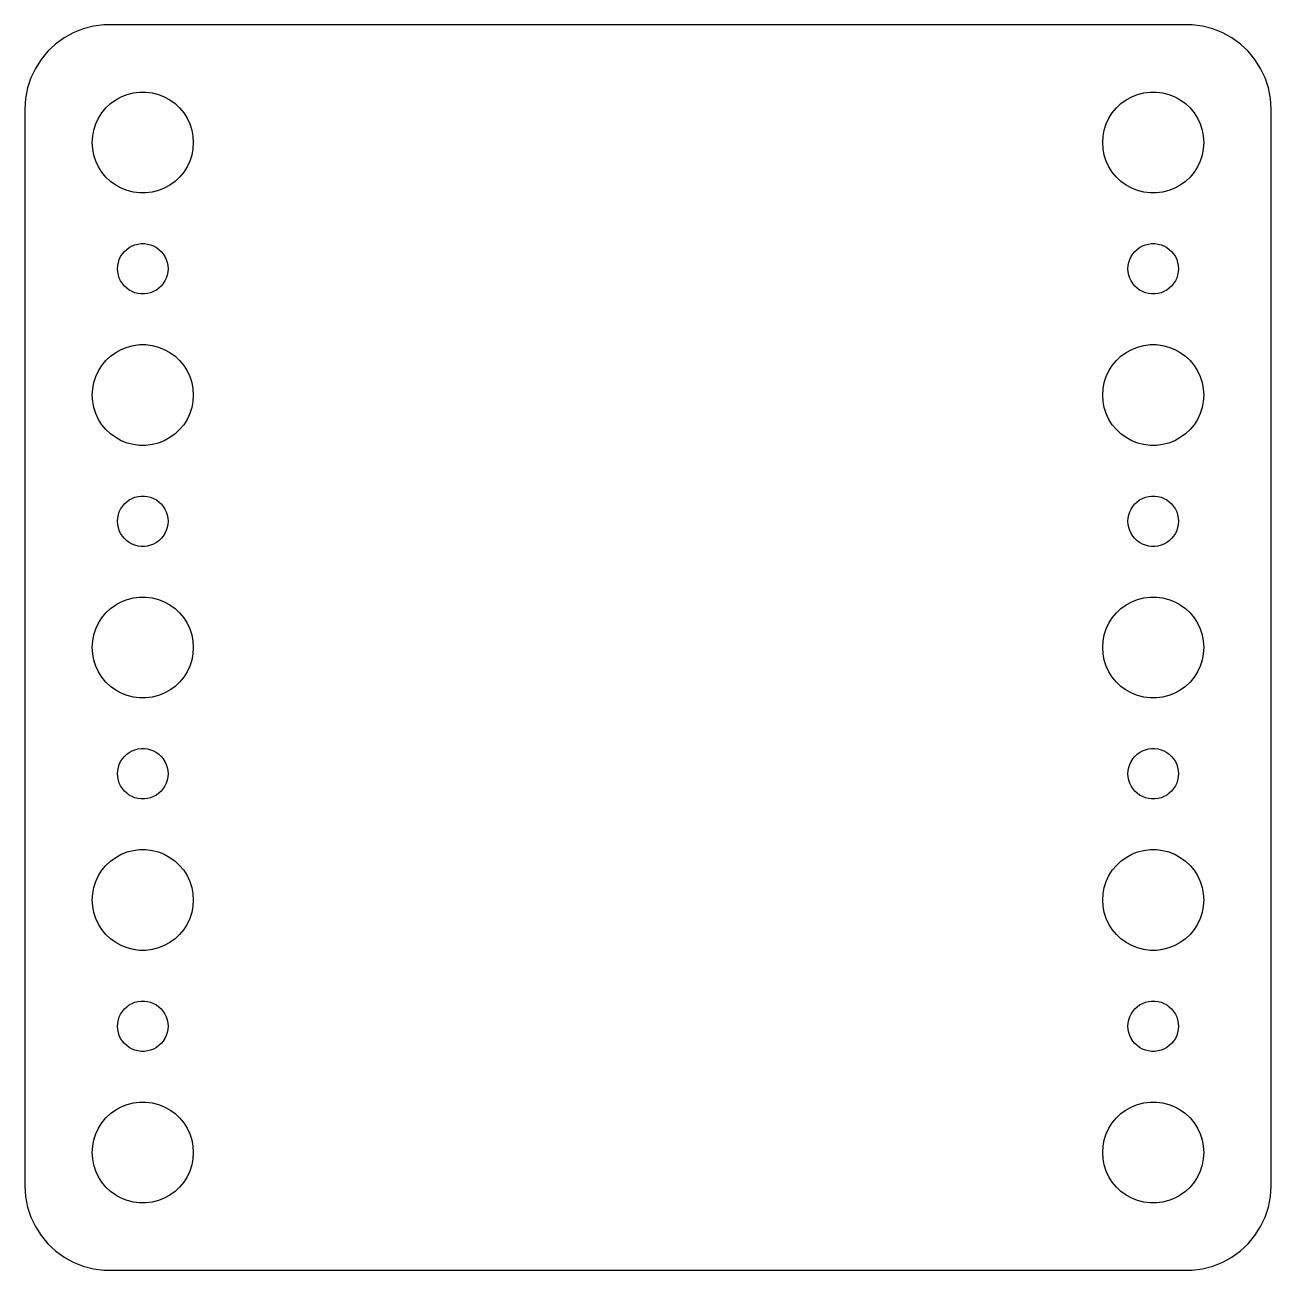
# Model space of a CAD drawing. Header units: metres. Extents: x -37 to 37, y 383 to 793.
# Drawn here: x -37 to 37, y 383 to 457 of the extents above; entities that cross this region are included whole.
import ezdxf

# ---------------------------------------------------------------- set-up
doc = ezdxf.new("R2010")
doc.units = ezdxf.units.M

msp = doc.modelspace()

# ---------------------------------------------------------------- linework, layer by layer
for p, q in [((-33.5451, 456.755), (-34.1289, 456.524)), ((-32.9369, 456.911), (-33.5451, 456.755)), ((-32.3139, 456.99), (-32.9369, 456.911)), ((32.3139, 456.99), (-32.3139, 456.99)), ((32.9369, 456.911), (32.3139, 456.99)), ((33.5451, 456.755), (32.9369, 456.911)), ((34.1289, 456.524), (33.5451, 456.755)), ((-35.1871, 455.853), (-35.6448, 455.423)), ((-34.6791, 456.222), (-35.1871, 455.853)), ((-34.1289, 456.524), (-34.6791, 456.222)), ((34.6791, 456.222), (34.1289, 456.524)), ((35.1871, 455.853), (34.6791, 456.222)), ((35.6448, 455.423), (35.1871, 455.853)), ((-35.6448, 455.423), (-36.0451, 454.939)), ((36.0451, 454.939), (35.6448, 455.423)), ((-36.3815, 454.409), (-36.6489, 453.841)), ((-36.0451, 454.939), (-36.3815, 454.409)), ((36.3815, 454.409), (36.0451, 454.939)), ((36.6489, 453.841), (36.3815, 454.409)), ((-36.6489, 453.841), (-36.8429, 453.243)), ((36.8429, 453.243), (36.6489, 453.841)), ((-36.8429, 453.243), (-36.9606, 452.627)), ((-30.927, 452.853), (-30.5621, 452.947)), ((-30.5621, 452.947), (-30.1884, 452.994)), ((-30.1884, 452.994), (-29.8116, 452.994)), ((-29.8116, 452.994), (-29.4379, 452.947)), ((-29.4379, 452.947), (-29.0729, 452.853)), ((29.0729, 452.853), (29.4379, 452.947)), ((29.4379, 452.947), (29.8116, 452.994)), ((29.8116, 452.994), (30.1884, 452.994)), ((30.1884, 452.994), (30.5621, 452.947)), ((30.5621, 452.947), (30.927, 452.853)), ((36.9606, 452.627), (36.8429, 453.243)), ((-36.9606, 452.627), (-37, 452)), ((-32.1869, 452.054), (-31.9123, 452.312)), ((-31.9123, 452.312), (-31.6075, 452.533)), ((-31.6075, 452.533), (-31.2773, 452.714)), ((-31.2773, 452.714), (-30.927, 452.853)), ((-29.0729, 452.853), (-28.7227, 452.714)), ((-28.7227, 452.714), (-28.3925, 452.533)), ((-28.3925, 452.533), (-28.0877, 452.312)), ((-28.0877, 452.312), (-27.8131, 452.054)), ((27.8131, 452.054), (28.0877, 452.312)), ((28.0877, 452.312), (28.3925, 452.533)), ((28.3925, 452.533), (28.7227, 452.714)), ((28.7227, 452.714), (29.0729, 452.853)), ((30.927, 452.853), (31.2773, 452.714)), ((31.2773, 452.714), (31.6075, 452.533)), ((31.6075, 452.533), (31.9123, 452.312)), ((31.9123, 452.312), (32.1869, 452.054)), ((37, 452), (36.9606, 452.627)), ((-37, 452), (-37, 388)), ((-32.7893, 451.104), (-32.6289, 451.445)), ((-32.6289, 451.445), (-32.427, 451.763)), ((-32.427, 451.763), (-32.1869, 452.054)), ((-27.8131, 452.054), (-27.5729, 451.763)), ((-27.5729, 451.763), (-27.3711, 451.445)), ((-27.3711, 451.445), (-27.2107, 451.104)), ((27.2107, 451.104), (27.3711, 451.445)), ((27.3711, 451.445), (27.5729, 451.763)), ((27.5729, 451.763), (27.8131, 452.054)), ((32.1869, 452.054), (32.427, 451.763)), ((32.427, 451.763), (32.6289, 451.445)), ((32.6289, 451.445), (32.7893, 451.104)), ((37, 388), (37, 452)), ((-32.9763, 450.376), (-32.9057, 450.746)), ((-32.9057, 450.746), (-32.7893, 451.104)), ((-27.2107, 451.104), (-27.0942, 450.746)), ((-27.0942, 450.746), (-27.0237, 450.376)), ((27.0237, 450.376), (27.0942, 450.746)), ((27.0942, 450.746), (27.2107, 451.104)), ((32.7893, 451.104), (32.9057, 450.746)), ((32.9057, 450.746), (32.9763, 450.376)), ((-33, 450), (-32.9763, 450.376)), ((-32.9763, 449.624), (-33, 450)), ((-27.0237, 450.376), (-27, 450)), ((-27, 450), (-27.0237, 449.624)), ((27, 450), (27.0237, 450.376)), ((27.0237, 449.624), (27, 450)), ((32.9763, 450.376), (33, 450)), ((33, 450), (32.9763, 449.624)), ((-32.9057, 449.254), (-32.9763, 449.624)), ((-32.7893, 448.896), (-32.9057, 449.254)), ((-27.0942, 449.254), (-27.2107, 448.896)), ((-27.0237, 449.624), (-27.0942, 449.254)), ((27.0942, 449.254), (27.0237, 449.624)), ((27.2107, 448.896), (27.0942, 449.254)), ((32.9057, 449.254), (32.7893, 448.896)), ((32.9763, 449.624), (32.9057, 449.254)), ((-32.6289, 448.555), (-32.7893, 448.896)), ((-32.427, 448.237), (-32.6289, 448.555)), ((-27.3711, 448.555), (-27.5729, 448.237)), ((-27.2107, 448.896), (-27.3711, 448.555)), ((27.3711, 448.555), (27.2107, 448.896)), ((27.5729, 448.237), (27.3711, 448.555)), ((32.6289, 448.555), (32.427, 448.237)), ((32.7893, 448.896), (32.6289, 448.555)), ((-32.1869, 447.946), (-32.427, 448.237)), ((-31.9123, 447.688), (-32.1869, 447.946)), ((-27.8131, 447.946), (-28.0877, 447.688)), ((-27.5729, 448.237), (-27.8131, 447.946)), ((27.8131, 447.946), (27.5729, 448.237)), ((28.0877, 447.688), (27.8131, 447.946)), ((32.1869, 447.946), (31.9123, 447.688)), ((32.427, 448.237), (32.1869, 447.946)), ((-31.6075, 447.467), (-31.9123, 447.688)), ((-31.2773, 447.286), (-31.6075, 447.467)), ((-30.927, 447.147), (-31.2773, 447.286)), ((-30.5621, 447.053), (-30.927, 447.147)), ((-30.1884, 447.006), (-30.5621, 447.053)), ((-29.8116, 447.006), (-30.1884, 447.006)), ((-29.4379, 447.053), (-29.8116, 447.006)), ((-29.0729, 447.147), (-29.4379, 447.053)), ((-28.7227, 447.286), (-29.0729, 447.147)), ((-28.3925, 447.467), (-28.7227, 447.286)), ((-28.0877, 447.688), (-28.3925, 447.467)), ((28.3925, 447.467), (28.0877, 447.688)), ((28.7227, 447.286), (28.3925, 447.467)), ((29.0729, 447.147), (28.7227, 447.286)), ((29.4379, 447.053), (29.0729, 447.147)), ((29.8116, 447.006), (29.4379, 447.053)), ((30.1884, 447.006), (29.8116, 447.006)), ((30.5621, 447.053), (30.1884, 447.006)), ((30.927, 447.147), (30.5621, 447.053)), ((31.2773, 447.286), (30.927, 447.147)), ((31.6075, 447.467), (31.2773, 447.286)), ((31.9123, 447.688), (31.6075, 447.467)), ((-31.3145, 443.223), (-31.2135, 443.382)), ((-31.2135, 443.382), (-31.0934, 443.527)), ((-31.0934, 443.527), (-30.9561, 443.656)), ((-30.9561, 443.656), (-30.8037, 443.766)), ((-30.8037, 443.766), (-30.6387, 443.857)), ((-30.6387, 443.857), (-30.4635, 443.927)), ((-30.4635, 443.927), (-30.2811, 443.973)), ((-30.2811, 443.973), (-30.0942, 443.997)), ((-30.0942, 443.997), (-29.9058, 443.997)), ((-29.9058, 443.997), (-29.7189, 443.973)), ((-29.7189, 443.973), (-29.5365, 443.927)), ((-29.5365, 443.927), (-29.3613, 443.857)), ((-29.3613, 443.857), (-29.1963, 443.766)), ((-29.1963, 443.766), (-29.0439, 443.656)), ((-29.0439, 443.656), (-28.9065, 443.527)), ((-28.9065, 443.527), (-28.7865, 443.382)), ((-28.7865, 443.382), (-28.6855, 443.223)), ((28.6855, 443.223), (28.7865, 443.382)), ((28.7865, 443.382), (28.9065, 443.527)), ((28.9065, 443.527), (29.0439, 443.656)), ((29.0439, 443.656), (29.1963, 443.766)), ((29.1963, 443.766), (29.3613, 443.857)), ((29.3613, 443.857), (29.5365, 443.927)), ((29.5365, 443.927), (29.7189, 443.973)), ((29.7189, 443.973), (29.9058, 443.997)), ((29.9058, 443.997), (30.0942, 443.997)), ((30.0942, 443.997), (30.2811, 443.973)), ((30.2811, 443.973), (30.4635, 443.927)), ((30.4635, 443.927), (30.6387, 443.857)), ((30.6387, 443.857), (30.8037, 443.766)), ((30.8037, 443.766), (30.9561, 443.656)), ((30.9561, 443.656), (31.0934, 443.527)), ((31.0934, 443.527), (31.2135, 443.382)), ((31.2135, 443.382), (31.3145, 443.223)), ((-31.5, 442.5), (-31.4882, 442.688)), ((-31.4882, 442.688), (-31.4529, 442.873)), ((-31.4529, 442.873), (-31.3947, 443.052)), ((-31.3947, 443.052), (-31.3145, 443.223)), ((-28.6855, 443.223), (-28.6053, 443.052)), ((-28.6053, 443.052), (-28.5471, 442.873)), ((-28.5471, 442.873), (-28.5118, 442.688)), ((-28.5118, 442.688), (-28.5, 442.5)), ((28.5, 442.5), (28.5118, 442.688)), ((28.5118, 442.688), (28.5471, 442.873)), ((28.5471, 442.873), (28.6053, 443.052)), ((28.6053, 443.052), (28.6855, 443.223)), ((31.3145, 443.223), (31.3947, 443.052)), ((31.3947, 443.052), (31.4529, 442.873)), ((31.4529, 442.873), (31.4882, 442.688)), ((31.4882, 442.688), (31.5, 442.5)), ((-31.4882, 442.312), (-31.5, 442.5)), ((-31.4529, 442.127), (-31.4882, 442.312)), ((-31.3947, 441.948), (-31.4529, 442.127)), ((-31.3145, 441.777), (-31.3947, 441.948)), ((-28.6053, 441.948), (-28.6855, 441.777)), ((-28.5471, 442.127), (-28.6053, 441.948)), ((-28.5118, 442.312), (-28.5471, 442.127)), ((-28.5, 442.5), (-28.5118, 442.312)), ((28.5118, 442.312), (28.5, 442.5)), ((28.5471, 442.127), (28.5118, 442.312)), ((28.6053, 441.948), (28.5471, 442.127)), ((28.6855, 441.777), (28.6053, 441.948)), ((31.3947, 441.948), (31.3145, 441.777)), ((31.4529, 442.127), (31.3947, 441.948)), ((31.4882, 442.312), (31.4529, 442.127)), ((31.5, 442.5), (31.4882, 442.312)), ((-31.2135, 441.618), (-31.3145, 441.777)), ((-31.0934, 441.473), (-31.2135, 441.618)), ((-30.9561, 441.344), (-31.0934, 441.473)), ((-30.8037, 441.234), (-30.9561, 441.344)), ((-30.6387, 441.143), (-30.8037, 441.234)), ((-30.4635, 441.073), (-30.6387, 441.143)), ((-30.2811, 441.027), (-30.4635, 441.073)), ((-29.5365, 441.073), (-29.7189, 441.027)), ((-29.3613, 441.143), (-29.5365, 441.073)), ((-29.1963, 441.234), (-29.3613, 441.143)), ((-29.0439, 441.344), (-29.1963, 441.234)), ((-28.9065, 441.473), (-29.0439, 441.344)), ((-28.7865, 441.618), (-28.9065, 441.473)), ((-28.6855, 441.777), (-28.7865, 441.618)), ((28.7865, 441.618), (28.6855, 441.777)), ((28.9065, 441.473), (28.7865, 441.618)), ((29.0439, 441.344), (28.9065, 441.473)), ((29.1963, 441.234), (29.0439, 441.344)), ((29.3613, 441.143), (29.1963, 441.234)), ((29.5365, 441.073), (29.3613, 441.143)), ((29.7189, 441.027), (29.5365, 441.073)), ((30.4635, 441.073), (30.2811, 441.027)), ((30.6387, 441.143), (30.4635, 441.073)), ((30.8037, 441.234), (30.6387, 441.143)), ((30.9561, 441.344), (30.8037, 441.234)), ((31.0934, 441.473), (30.9561, 441.344)), ((31.2135, 441.618), (31.0934, 441.473)), ((31.3145, 441.777), (31.2135, 441.618)), ((-30.0942, 441.003), (-30.2811, 441.027)), ((-29.9058, 441.003), (-30.0942, 441.003)), ((-29.7189, 441.027), (-29.9058, 441.003)), ((29.9058, 441.003), (29.7189, 441.027)), ((30.0942, 441.003), (29.9058, 441.003)), ((30.2811, 441.027), (30.0942, 441.003)), ((-31.9123, 437.312), (-31.6075, 437.533)), ((-31.6075, 437.533), (-31.2773, 437.714)), ((-31.2773, 437.714), (-30.927, 437.853)), ((-30.927, 437.853), (-30.5621, 437.947)), ((-30.5621, 437.947), (-30.1884, 437.994)), ((-30.1884, 437.994), (-29.8116, 437.994)), ((-29.8116, 437.994), (-29.4379, 437.947)), ((-29.4379, 437.947), (-29.0729, 437.853)), ((-29.0729, 437.853), (-28.7227, 437.714)), ((-28.7227, 437.714), (-28.3925, 437.533)), ((-28.3925, 437.533), (-28.0877, 437.312)), ((28.0877, 437.312), (28.3925, 437.533)), ((28.3925, 437.533), (28.7227, 437.714)), ((28.7227, 437.714), (29.0729, 437.853)), ((29.0729, 437.853), (29.4379, 437.947)), ((29.4379, 437.947), (29.8116, 437.994)), ((29.8116, 437.994), (30.1884, 437.994)), ((30.1884, 437.994), (30.5621, 437.947)), ((30.5621, 437.947), (30.927, 437.853)), ((30.927, 437.853), (31.2773, 437.714)), ((31.2773, 437.714), (31.6075, 437.533)), ((31.6075, 437.533), (31.9123, 437.312)), ((-32.6289, 436.445), (-32.427, 436.763)), ((-32.427, 436.763), (-32.1869, 437.054)), ((-32.1869, 437.054), (-31.9123, 437.312)), ((-28.0877, 437.312), (-27.8131, 437.054)), ((-27.8131, 437.054), (-27.5729, 436.763)), ((-27.5729, 436.763), (-27.3711, 436.445)), ((27.3711, 436.445), (27.5729, 436.763)), ((27.5729, 436.763), (27.8131, 437.054)), ((27.8131, 437.054), (28.0877, 437.312)), ((31.9123, 437.312), (32.1869, 437.054)), ((32.1869, 437.054), (32.427, 436.763)), ((32.427, 436.763), (32.6289, 436.445)), ((-32.9057, 435.746), (-32.7893, 436.104)), ((-32.7893, 436.104), (-32.6289, 436.445)), ((-27.3711, 436.445), (-27.2107, 436.104)), ((-27.2107, 436.104), (-27.0942, 435.746)), ((27.0942, 435.746), (27.2107, 436.104)), ((27.2107, 436.104), (27.3711, 436.445)), ((32.6289, 436.445), (32.7893, 436.104)), ((32.7893, 436.104), (32.9057, 435.746)), ((-33, 435), (-32.9763, 435.376)), ((-32.9763, 435.376), (-32.9057, 435.746)), ((-27.0942, 435.746), (-27.0237, 435.376)), ((-27.0237, 435.376), (-27, 435)), ((27, 435), (27.0237, 435.376)), ((27.0237, 435.376), (27.0942, 435.746)), ((32.9057, 435.746), (32.9763, 435.376)), ((32.9763, 435.376), (33, 435)), ((-32.9763, 434.624), (-33, 435)), ((-32.9057, 434.254), (-32.9763, 434.624)), ((-27.0237, 434.624), (-27.0942, 434.254)), ((-27, 435), (-27.0237, 434.624)), ((27.0237, 434.624), (27, 435)), ((27.0942, 434.254), (27.0237, 434.624)), ((32.9763, 434.624), (32.9057, 434.254)), ((33, 435), (32.9763, 434.624)), ((-32.7893, 433.896), (-32.9057, 434.254)), ((-32.6289, 433.555), (-32.7893, 433.896)), ((-27.2107, 433.896), (-27.3711, 433.555)), ((-27.0942, 434.254), (-27.2107, 433.896)), ((27.2107, 433.896), (27.0942, 434.254)), ((27.3711, 433.555), (27.2107, 433.896)), ((32.7893, 433.896), (32.6289, 433.555)), ((32.9057, 434.254), (32.7893, 433.896)), ((-32.427, 433.237), (-32.6289, 433.555)), ((-32.1869, 432.946), (-32.427, 433.237)), ((-31.9123, 432.688), (-32.1869, 432.946)), ((-27.8131, 432.946), (-28.0877, 432.688)), ((-27.5729, 433.237), (-27.8131, 432.946)), ((-27.3711, 433.555), (-27.5729, 433.237)), ((27.5729, 433.237), (27.3711, 433.555)), ((27.8131, 432.946), (27.5729, 433.237)), ((28.0877, 432.688), (27.8131, 432.946)), ((32.1869, 432.946), (31.9123, 432.688)), ((32.427, 433.237), (32.1869, 432.946)), ((32.6289, 433.555), (32.427, 433.237)), ((-31.6075, 432.467), (-31.9123, 432.688)), ((-31.2773, 432.286), (-31.6075, 432.467)), ((-30.927, 432.147), (-31.2773, 432.286)), ((-28.7227, 432.286), (-29.0729, 432.147)), ((-28.3925, 432.467), (-28.7227, 432.286)), ((-28.0877, 432.688), (-28.3925, 432.467)), ((28.3925, 432.467), (28.0877, 432.688)), ((28.7227, 432.286), (28.3925, 432.467)), ((29.0729, 432.147), (28.7227, 432.286)), ((31.2773, 432.286), (30.927, 432.147)), ((31.6075, 432.467), (31.2773, 432.286)), ((31.9123, 432.688), (31.6075, 432.467)), ((-30.5621, 432.053), (-30.927, 432.147)), ((-30.1884, 432.006), (-30.5621, 432.053)), ((-29.8116, 432.006), (-30.1884, 432.006)), ((-29.4379, 432.053), (-29.8116, 432.006)), ((-29.0729, 432.147), (-29.4379, 432.053)), ((29.4379, 432.053), (29.0729, 432.147)), ((29.8116, 432.006), (29.4379, 432.053)), ((30.1884, 432.006), (29.8116, 432.006)), ((30.5621, 432.053), (30.1884, 432.006)), ((30.927, 432.147), (30.5621, 432.053)), ((-31.2135, 428.382), (-31.0934, 428.527)), ((-31.0934, 428.527), (-30.9561, 428.656)), ((-30.9561, 428.656), (-30.8037, 428.766)), ((-30.8037, 428.766), (-30.6387, 428.857)), ((-30.6387, 428.857), (-30.4635, 428.927)), ((-30.4635, 428.927), (-30.2811, 428.973)), ((-30.2811, 428.973), (-30.0942, 428.997)), ((-30.0942, 428.997), (-29.9058, 428.997)), ((-29.9058, 428.997), (-29.7189, 428.973)), ((-29.7189, 428.973), (-29.5365, 428.927)), ((-29.5365, 428.927), (-29.3613, 428.857)), ((-29.3613, 428.857), (-29.1963, 428.766)), ((-29.1963, 428.766), (-29.0439, 428.656)), ((-29.0439, 428.656), (-28.9065, 428.527)), ((-28.9065, 428.527), (-28.7865, 428.382)), ((28.7865, 428.382), (28.9065, 428.527)), ((28.9065, 428.527), (29.0439, 428.656)), ((29.0439, 428.656), (29.1963, 428.766)), ((29.1963, 428.766), (29.3613, 428.857)), ((29.3613, 428.857), (29.5365, 428.927)), ((29.5365, 428.927), (29.7189, 428.973)), ((29.7189, 428.973), (29.9058, 428.997)), ((29.9058, 428.997), (30.0942, 428.997)), ((30.0942, 428.997), (30.2811, 428.973)), ((30.2811, 428.973), (30.4635, 428.927)), ((30.4635, 428.927), (30.6387, 428.857)), ((30.6387, 428.857), (30.8037, 428.766)), ((30.8037, 428.766), (30.9561, 428.656)), ((30.9561, 428.656), (31.0934, 428.527)), ((31.0934, 428.527), (31.2135, 428.382)), ((-31.4882, 427.688), (-31.4529, 427.873)), ((-31.4529, 427.873), (-31.3947, 428.052)), ((-31.3947, 428.052), (-31.3145, 428.223)), ((-31.3145, 428.223), (-31.2135, 428.382)), ((-28.7865, 428.382), (-28.6855, 428.223)), ((-28.6855, 428.223), (-28.6053, 428.052)), ((-28.6053, 428.052), (-28.5471, 427.873)), ((-28.5471, 427.873), (-28.5118, 427.688)), ((28.5118, 427.688), (28.5471, 427.873)), ((28.5471, 427.873), (28.6053, 428.052)), ((28.6053, 428.052), (28.6855, 428.223)), ((28.6855, 428.223), (28.7865, 428.382)), ((31.2135, 428.382), (31.3145, 428.223)), ((31.3145, 428.223), (31.3947, 428.052)), ((31.3947, 428.052), (31.4529, 427.873)), ((31.4529, 427.873), (31.4882, 427.688)), ((-31.5, 427.5), (-31.4882, 427.688)), ((-31.4882, 427.312), (-31.5, 427.5)), ((-31.4529, 427.127), (-31.4882, 427.312)), ((-31.3947, 426.948), (-31.4529, 427.127)), ((-28.5471, 427.127), (-28.6053, 426.948)), ((-28.5118, 427.312), (-28.5471, 427.127)), ((-28.5118, 427.688), (-28.5, 427.5)), ((-28.5, 427.5), (-28.5118, 427.312)), ((28.5, 427.5), (28.5118, 427.688)), ((28.5118, 427.312), (28.5, 427.5)), ((28.5471, 427.127), (28.5118, 427.312)), ((28.6053, 426.948), (28.5471, 427.127)), ((31.4529, 427.127), (31.3947, 426.948)), ((31.4882, 427.312), (31.4529, 427.127)), ((31.4882, 427.688), (31.5, 427.5)), ((31.5, 427.5), (31.4882, 427.312)), ((-31.3145, 426.777), (-31.3947, 426.948)), ((-31.2135, 426.618), (-31.3145, 426.777)), ((-31.0934, 426.473), (-31.2135, 426.618)), ((-30.9561, 426.344), (-31.0934, 426.473)), ((-30.8037, 426.234), (-30.9561, 426.344)), ((-29.0439, 426.344), (-29.1963, 426.234)), ((-28.9065, 426.473), (-29.0439, 426.344)), ((-28.7865, 426.618), (-28.9065, 426.473)), ((-28.6855, 426.777), (-28.7865, 426.618)), ((-28.6053, 426.948), (-28.6855, 426.777)), ((28.6855, 426.777), (28.6053, 426.948)), ((28.7865, 426.618), (28.6855, 426.777)), ((28.9065, 426.473), (28.7865, 426.618)), ((29.0439, 426.344), (28.9065, 426.473)), ((29.1963, 426.234), (29.0439, 426.344)), ((30.9561, 426.344), (30.8037, 426.234)), ((31.0934, 426.473), (30.9561, 426.344)), ((31.2135, 426.618), (31.0934, 426.473)), ((31.3145, 426.777), (31.2135, 426.618)), ((31.3947, 426.948), (31.3145, 426.777)), ((-30.6387, 426.143), (-30.8037, 426.234)), ((-30.4635, 426.073), (-30.6387, 426.143)), ((-30.2811, 426.027), (-30.4635, 426.073)), ((-30.0942, 426.003), (-30.2811, 426.027)), ((-29.9058, 426.003), (-30.0942, 426.003)), ((-29.7189, 426.027), (-29.9058, 426.003)), ((-29.5365, 426.073), (-29.7189, 426.027)), ((-29.3613, 426.143), (-29.5365, 426.073)), ((-29.1963, 426.234), (-29.3613, 426.143)), ((29.3613, 426.143), (29.1963, 426.234)), ((29.5365, 426.073), (29.3613, 426.143)), ((29.7189, 426.027), (29.5365, 426.073)), ((29.9058, 426.003), (29.7189, 426.027)), ((30.0942, 426.003), (29.9058, 426.003)), ((30.2811, 426.027), (30.0942, 426.003)), ((30.4635, 426.073), (30.2811, 426.027)), ((30.6387, 426.143), (30.4635, 426.073)), ((30.8037, 426.234), (30.6387, 426.143)), ((-31.6075, 422.533), (-31.2773, 422.714)), ((-31.2773, 422.714), (-30.927, 422.853)), ((-30.927, 422.853), (-30.5621, 422.947)), ((-30.5621, 422.947), (-30.1884, 422.994)), ((-30.1884, 422.994), (-29.8116, 422.994)), ((-29.8116, 422.994), (-29.4379, 422.947)), ((-29.4379, 422.947), (-29.0729, 422.853)), ((-29.0729, 422.853), (-28.7227, 422.714)), ((-28.7227, 422.714), (-28.3925, 422.533)), ((28.3925, 422.533), (28.7227, 422.714)), ((28.7227, 422.714), (29.0729, 422.853)), ((29.0729, 422.853), (29.4379, 422.947)), ((29.4379, 422.947), (29.8116, 422.994)), ((29.8116, 422.994), (30.1884, 422.994)), ((30.1884, 422.994), (30.5621, 422.947)), ((30.5621, 422.947), (30.927, 422.853)), ((30.927, 422.853), (31.2773, 422.714)), ((31.2773, 422.714), (31.6075, 422.533)), ((-32.427, 421.763), (-32.1869, 422.054)), ((-32.1869, 422.054), (-31.9123, 422.312)), ((-31.9123, 422.312), (-31.6075, 422.533)), ((-28.3925, 422.533), (-28.0877, 422.312)), ((-28.0877, 422.312), (-27.8131, 422.054)), ((-27.8131, 422.054), (-27.5729, 421.763)), ((27.5729, 421.763), (27.8131, 422.054)), ((27.8131, 422.054), (28.0877, 422.312)), ((28.0877, 422.312), (28.3925, 422.533)), ((31.6075, 422.533), (31.9123, 422.312)), ((31.9123, 422.312), (32.1869, 422.054)), ((32.1869, 422.054), (32.427, 421.763)), ((-32.9057, 420.746), (-32.7893, 421.104)), ((-32.7893, 421.104), (-32.6289, 421.445)), ((-32.6289, 421.445), (-32.427, 421.763)), ((-27.5729, 421.763), (-27.3711, 421.445)), ((-27.3711, 421.445), (-27.2107, 421.104)), ((-27.2107, 421.104), (-27.0942, 420.746)), ((27.0942, 420.746), (27.2107, 421.104)), ((27.2107, 421.104), (27.3711, 421.445)), ((27.3711, 421.445), (27.5729, 421.763)), ((32.427, 421.763), (32.6289, 421.445)), ((32.6289, 421.445), (32.7893, 421.104)), ((32.7893, 421.104), (32.9057, 420.746)), ((-33, 420), (-32.9763, 420.376)), ((-32.9763, 420.376), (-32.9057, 420.746)), ((-27.0942, 420.746), (-27.0237, 420.376)), ((-27.0237, 420.376), (-27, 420)), ((27, 420), (27.0237, 420.376)), ((27.0237, 420.376), (27.0942, 420.746)), ((32.9057, 420.746), (32.9763, 420.376)), ((32.9763, 420.376), (33, 420)), ((-32.9763, 419.624), (-33, 420)), ((-32.9057, 419.254), (-32.9763, 419.624)), ((-27.0237, 419.624), (-27.0942, 419.254)), ((-27, 420), (-27.0237, 419.624)), ((27.0237, 419.624), (27, 420)), ((27.0942, 419.254), (27.0237, 419.624)), ((32.9763, 419.624), (32.9057, 419.254)), ((33, 420), (32.9763, 419.624)), ((-32.7893, 418.896), (-32.9057, 419.254)), ((-32.6289, 418.555), (-32.7893, 418.896)), ((-27.2107, 418.896), (-27.3711, 418.555)), ((-27.0942, 419.254), (-27.2107, 418.896)), ((27.2107, 418.896), (27.0942, 419.254)), ((27.3711, 418.555), (27.2107, 418.896)), ((32.7893, 418.896), (32.6289, 418.555)), ((32.9057, 419.254), (32.7893, 418.896)), ((-32.427, 418.237), (-32.6289, 418.555)), ((-32.1869, 417.946), (-32.427, 418.237)), ((-27.5729, 418.237), (-27.8131, 417.946)), ((-27.3711, 418.555), (-27.5729, 418.237)), ((27.5729, 418.237), (27.3711, 418.555)), ((27.8131, 417.946), (27.5729, 418.237)), ((32.427, 418.237), (32.1869, 417.946)), ((32.6289, 418.555), (32.427, 418.237)), ((-31.9123, 417.688), (-32.1869, 417.946)), ((-31.6075, 417.467), (-31.9123, 417.688)), ((-31.2773, 417.286), (-31.6075, 417.467)), ((-28.3925, 417.467), (-28.7227, 417.286)), ((-28.0877, 417.688), (-28.3925, 417.467)), ((-27.8131, 417.946), (-28.0877, 417.688)), ((28.0877, 417.688), (27.8131, 417.946)), ((28.3925, 417.467), (28.0877, 417.688)), ((28.7227, 417.286), (28.3925, 417.467)), ((31.6075, 417.467), (31.2773, 417.286)), ((31.9123, 417.688), (31.6075, 417.467)), ((32.1869, 417.946), (31.9123, 417.688)), ((-30.927, 417.147), (-31.2773, 417.286)), ((-30.5621, 417.053), (-30.927, 417.147)), ((-30.1884, 417.006), (-30.5621, 417.053)), ((-29.8116, 417.006), (-30.1884, 417.006)), ((-29.4379, 417.053), (-29.8116, 417.006)), ((-29.0729, 417.147), (-29.4379, 417.053)), ((-28.7227, 417.286), (-29.0729, 417.147)), ((29.0729, 417.147), (28.7227, 417.286)), ((29.4379, 417.053), (29.0729, 417.147)), ((29.8116, 417.006), (29.4379, 417.053)), ((30.1884, 417.006), (29.8116, 417.006)), ((30.5621, 417.053), (30.1884, 417.006)), ((30.927, 417.147), (30.5621, 417.053)), ((31.2773, 417.286), (30.927, 417.147)), ((-30.9561, 413.656), (-30.8037, 413.766)), ((-30.8037, 413.766), (-30.6387, 413.857)), ((-30.6387, 413.857), (-30.4635, 413.927)), ((-30.4635, 413.927), (-30.2811, 413.973)), ((-30.2811, 413.973), (-30.0942, 413.997)), ((-30.0942, 413.997), (-29.9058, 413.997)), ((-29.9058, 413.997), (-29.7189, 413.973)), ((-29.7189, 413.973), (-29.5365, 413.927)), ((-29.5365, 413.927), (-29.3613, 413.857)), ((-29.3613, 413.857), (-29.1963, 413.766)), ((-29.1963, 413.766), (-29.0439, 413.656)), ((29.0439, 413.656), (29.1963, 413.766)), ((29.1963, 413.766), (29.3613, 413.857)), ((29.3613, 413.857), (29.5365, 413.927)), ((29.5365, 413.927), (29.7189, 413.973)), ((29.7189, 413.973), (29.9058, 413.997)), ((29.9058, 413.997), (30.0942, 413.997)), ((30.0942, 413.997), (30.2811, 413.973)), ((30.2811, 413.973), (30.4635, 413.927)), ((30.4635, 413.927), (30.6387, 413.857)), ((30.6387, 413.857), (30.8037, 413.766)), ((30.8037, 413.766), (30.9561, 413.656)), ((-31.4529, 412.873), (-31.3947, 413.052)), ((-31.3947, 413.052), (-31.3145, 413.223)), ((-31.3145, 413.223), (-31.2135, 413.382)), ((-31.2135, 413.382), (-31.0934, 413.527)), ((-31.0934, 413.527), (-30.9561, 413.656)), ((-29.0439, 413.656), (-28.9065, 413.527)), ((-28.9065, 413.527), (-28.7865, 413.382)), ((-28.7865, 413.382), (-28.6855, 413.223)), ((-28.6855, 413.223), (-28.6053, 413.052)), ((-28.6053, 413.052), (-28.5471, 412.873)), ((28.5471, 412.873), (28.6053, 413.052)), ((28.6053, 413.052), (28.6855, 413.223)), ((28.6855, 413.223), (28.7865, 413.382)), ((28.7865, 413.382), (28.9065, 413.527)), ((28.9065, 413.527), (29.0439, 413.656)), ((30.9561, 413.656), (31.0934, 413.527)), ((31.0934, 413.527), (31.2135, 413.382)), ((31.2135, 413.382), (31.3145, 413.223)), ((31.3145, 413.223), (31.3947, 413.052)), ((31.3947, 413.052), (31.4529, 412.873)), ((-31.5, 412.5), (-31.4882, 412.688)), ((-31.4882, 412.312), (-31.5, 412.5)), ((-31.4882, 412.688), (-31.4529, 412.873)), ((-31.4529, 412.127), (-31.4882, 412.312)), ((-28.5471, 412.873), (-28.5118, 412.688)), ((-28.5118, 412.312), (-28.5471, 412.127)), ((-28.5118, 412.688), (-28.5, 412.5)), ((-28.5, 412.5), (-28.5118, 412.312)), ((28.5, 412.5), (28.5118, 412.688)), ((28.5118, 412.312), (28.5, 412.5)), ((28.5118, 412.688), (28.5471, 412.873)), ((28.5471, 412.127), (28.5118, 412.312)), ((31.4529, 412.873), (31.4882, 412.688)), ((31.4882, 412.312), (31.4529, 412.127)), ((31.4882, 412.688), (31.5, 412.5)), ((31.5, 412.5), (31.4882, 412.312)), ((-31.3947, 411.948), (-31.4529, 412.127)), ((-31.3145, 411.777), (-31.3947, 411.948)), ((-31.2135, 411.618), (-31.3145, 411.777)), ((-31.0934, 411.473), (-31.2135, 411.618)), ((-30.9561, 411.344), (-31.0934, 411.473)), ((-28.9065, 411.473), (-29.0439, 411.344)), ((-28.7865, 411.618), (-28.9065, 411.473)), ((-28.6855, 411.777), (-28.7865, 411.618)), ((-28.6053, 411.948), (-28.6855, 411.777)), ((-28.5471, 412.127), (-28.6053, 411.948)), ((28.6053, 411.948), (28.5471, 412.127)), ((28.6855, 411.777), (28.6053, 411.948)), ((28.7865, 411.618), (28.6855, 411.777)), ((28.9065, 411.473), (28.7865, 411.618)), ((29.0439, 411.344), (28.9065, 411.473)), ((31.0934, 411.473), (30.9561, 411.344)), ((31.2135, 411.618), (31.0934, 411.473)), ((31.3145, 411.777), (31.2135, 411.618)), ((31.3947, 411.948), (31.3145, 411.777)), ((31.4529, 412.127), (31.3947, 411.948)), ((-30.8037, 411.234), (-30.9561, 411.344)), ((-30.6387, 411.143), (-30.8037, 411.234)), ((-30.4635, 411.073), (-30.6387, 411.143)), ((-30.2811, 411.027), (-30.4635, 411.073)), ((-30.0942, 411.003), (-30.2811, 411.027)), ((-29.9058, 411.003), (-30.0942, 411.003)), ((-29.7189, 411.027), (-29.9058, 411.003)), ((-29.5365, 411.073), (-29.7189, 411.027)), ((-29.3613, 411.143), (-29.5365, 411.073)), ((-29.1963, 411.234), (-29.3613, 411.143)), ((-29.0439, 411.344), (-29.1963, 411.234)), ((29.1963, 411.234), (29.0439, 411.344)), ((29.3613, 411.143), (29.1963, 411.234)), ((29.5365, 411.073), (29.3613, 411.143)), ((29.7189, 411.027), (29.5365, 411.073)), ((29.9058, 411.003), (29.7189, 411.027)), ((30.0942, 411.003), (29.9058, 411.003)), ((30.2811, 411.027), (30.0942, 411.003)), ((30.4635, 411.073), (30.2811, 411.027)), ((30.6387, 411.143), (30.4635, 411.073)), ((30.8037, 411.234), (30.6387, 411.143)), ((30.9561, 411.344), (30.8037, 411.234)), ((-31.2773, 407.714), (-30.927, 407.853)), ((-30.927, 407.853), (-30.5621, 407.947)), ((-30.5621, 407.947), (-30.1884, 407.994)), ((-30.1884, 407.994), (-29.8116, 407.994)), ((-29.8116, 407.994), (-29.4379, 407.947)), ((-29.4379, 407.947), (-29.0729, 407.853)), ((-29.0729, 407.853), (-28.7227, 407.714)), ((28.7227, 407.714), (29.0729, 407.853)), ((29.0729, 407.853), (29.4379, 407.947)), ((29.4379, 407.947), (29.8116, 407.994)), ((29.8116, 407.994), (30.1884, 407.994)), ((30.1884, 407.994), (30.5621, 407.947)), ((30.5621, 407.947), (30.927, 407.853)), ((30.927, 407.853), (31.2773, 407.714)), ((-32.427, 406.763), (-32.1869, 407.054)), ((-32.1869, 407.054), (-31.9123, 407.312)), ((-31.9123, 407.312), (-31.6075, 407.533)), ((-31.6075, 407.533), (-31.2773, 407.714)), ((-28.7227, 407.714), (-28.3925, 407.533)), ((-28.3925, 407.533), (-28.0877, 407.312)), ((-28.0877, 407.312), (-27.8131, 407.054)), ((-27.8131, 407.054), (-27.5729, 406.763)), ((27.5729, 406.763), (27.8131, 407.054)), ((27.8131, 407.054), (28.0877, 407.312)), ((28.0877, 407.312), (28.3925, 407.533)), ((28.3925, 407.533), (28.7227, 407.714)), ((31.2773, 407.714), (31.6075, 407.533)), ((31.6075, 407.533), (31.9123, 407.312)), ((31.9123, 407.312), (32.1869, 407.054)), ((32.1869, 407.054), (32.427, 406.763)), ((-32.7893, 406.104), (-32.6289, 406.445)), ((-32.6289, 406.445), (-32.427, 406.763)), ((-27.5729, 406.763), (-27.3711, 406.445)), ((-27.3711, 406.445), (-27.2107, 406.104)), ((27.2107, 406.104), (27.3711, 406.445)), ((27.3711, 406.445), (27.5729, 406.763)), ((32.427, 406.763), (32.6289, 406.445)), ((32.6289, 406.445), (32.7893, 406.104)), ((-32.9763, 405.376), (-32.9057, 405.746)), ((-32.9057, 405.746), (-32.7893, 406.104)), ((-27.2107, 406.104), (-27.0942, 405.746)), ((-27.0942, 405.746), (-27.0237, 405.376)), ((27.0237, 405.376), (27.0942, 405.746)), ((27.0942, 405.746), (27.2107, 406.104)), ((32.7893, 406.104), (32.9057, 405.746)), ((32.9057, 405.746), (32.9763, 405.376)), ((-33, 405), (-32.9763, 405.376)), ((-32.9763, 404.624), (-33, 405)), ((-27.0237, 405.376), (-27, 405)), ((-27, 405), (-27.0237, 404.624)), ((27, 405), (27.0237, 405.376)), ((27.0237, 404.624), (27, 405)), ((32.9763, 405.376), (33, 405)), ((33, 405), (32.9763, 404.624)), ((-32.9057, 404.254), (-32.9763, 404.624)), ((-32.7893, 403.896), (-32.9057, 404.254)), ((-27.0942, 404.254), (-27.2107, 403.896)), ((-27.0237, 404.624), (-27.0942, 404.254)), ((27.0942, 404.254), (27.0237, 404.624)), ((27.2107, 403.896), (27.0942, 404.254)), ((32.9057, 404.254), (32.7893, 403.896)), ((32.9763, 404.624), (32.9057, 404.254)), ((-32.6289, 403.555), (-32.7893, 403.896)), ((-32.427, 403.237), (-32.6289, 403.555)), ((-27.3711, 403.555), (-27.5729, 403.237)), ((-27.2107, 403.896), (-27.3711, 403.555)), ((27.3711, 403.555), (27.2107, 403.896)), ((27.5729, 403.237), (27.3711, 403.555)), ((32.6289, 403.555), (32.427, 403.237)), ((32.7893, 403.896), (32.6289, 403.555)), ((-32.1869, 402.946), (-32.427, 403.237)), ((-31.9123, 402.688), (-32.1869, 402.946)), ((-31.6075, 402.467), (-31.9123, 402.688)), ((-28.0877, 402.688), (-28.3925, 402.467)), ((-27.8131, 402.946), (-28.0877, 402.688)), ((-27.5729, 403.237), (-27.8131, 402.946)), ((27.8131, 402.946), (27.5729, 403.237)), ((28.0877, 402.688), (27.8131, 402.946)), ((28.3925, 402.467), (28.0877, 402.688)), ((31.9123, 402.688), (31.6075, 402.467)), ((32.1869, 402.946), (31.9123, 402.688)), ((32.427, 403.237), (32.1869, 402.946)), ((-31.2773, 402.286), (-31.6075, 402.467)), ((-30.927, 402.147), (-31.2773, 402.286)), ((-30.5621, 402.053), (-30.927, 402.147)), ((-30.1884, 402.006), (-30.5621, 402.053)), ((-29.8116, 402.006), (-30.1884, 402.006)), ((-29.4379, 402.053), (-29.8116, 402.006)), ((-29.0729, 402.147), (-29.4379, 402.053)), ((-28.7227, 402.286), (-29.0729, 402.147)), ((-28.3925, 402.467), (-28.7227, 402.286)), ((28.7227, 402.286), (28.3925, 402.467)), ((29.0729, 402.147), (28.7227, 402.286)), ((29.4379, 402.053), (29.0729, 402.147)), ((29.8116, 402.006), (29.4379, 402.053)), ((30.1884, 402.006), (29.8116, 402.006)), ((30.5621, 402.053), (30.1884, 402.006)), ((30.927, 402.147), (30.5621, 402.053)), ((31.2773, 402.286), (30.927, 402.147)), ((31.6075, 402.467), (31.2773, 402.286)), ((-30.6387, 398.857), (-30.4635, 398.927)), ((-30.4635, 398.927), (-30.2811, 398.973)), ((-30.2811, 398.973), (-30.0942, 398.997)), ((-30.0942, 398.997), (-29.9058, 398.997)), ((-29.9058, 398.997), (-29.7189, 398.973)), ((-29.7189, 398.973), (-29.5365, 398.927)), ((-29.5365, 398.927), (-29.3613, 398.857)), ((29.3613, 398.857), (29.5365, 398.927)), ((29.5365, 398.927), (29.7189, 398.973)), ((29.7189, 398.973), (29.9058, 398.997)), ((29.9058, 398.997), (30.0942, 398.997)), ((30.0942, 398.997), (30.2811, 398.973)), ((30.2811, 398.973), (30.4635, 398.927)), ((30.4635, 398.927), (30.6387, 398.857)), ((-31.3947, 398.052), (-31.3145, 398.223)), ((-31.3145, 398.223), (-31.2135, 398.382)), ((-31.2135, 398.382), (-31.0934, 398.527)), ((-31.0934, 398.527), (-30.9561, 398.656)), ((-30.9561, 398.656), (-30.8037, 398.766)), ((-30.8037, 398.766), (-30.6387, 398.857)), ((-29.3613, 398.857), (-29.1963, 398.766)), ((-29.1963, 398.766), (-29.0439, 398.656)), ((-29.0439, 398.656), (-28.9065, 398.527)), ((-28.9065, 398.527), (-28.7865, 398.382)), ((-28.7865, 398.382), (-28.6855, 398.223)), ((-28.6855, 398.223), (-28.6053, 398.052)), ((28.6053, 398.052), (28.6855, 398.223)), ((28.6855, 398.223), (28.7865, 398.382)), ((28.7865, 398.382), (28.9065, 398.527)), ((28.9065, 398.527), (29.0439, 398.656)), ((29.0439, 398.656), (29.1963, 398.766)), ((29.1963, 398.766), (29.3613, 398.857)), ((30.6387, 398.857), (30.8037, 398.766)), ((30.8037, 398.766), (30.9561, 398.656)), ((30.9561, 398.656), (31.0934, 398.527)), ((31.0934, 398.527), (31.2135, 398.382)), ((31.2135, 398.382), (31.3145, 398.223)), ((31.3145, 398.223), (31.3947, 398.052)), ((-31.5, 397.5), (-31.4882, 397.688)), ((-31.4882, 397.312), (-31.5, 397.5)), ((-31.4882, 397.688), (-31.4529, 397.873)), ((-31.4529, 397.873), (-31.3947, 398.052)), ((-28.6053, 398.052), (-28.5471, 397.873)), ((-28.5471, 397.873), (-28.5118, 397.688)), ((-28.5118, 397.688), (-28.5, 397.5)), ((-28.5, 397.5), (-28.5118, 397.312)), ((28.5, 397.5), (28.5118, 397.688)), ((28.5118, 397.312), (28.5, 397.5)), ((28.5118, 397.688), (28.5471, 397.873)), ((28.5471, 397.873), (28.6053, 398.052)), ((31.3947, 398.052), (31.4529, 397.873)), ((31.4529, 397.873), (31.4882, 397.688)), ((31.4882, 397.688), (31.5, 397.5)), ((31.5, 397.5), (31.4882, 397.312)), ((-31.4529, 397.127), (-31.4882, 397.312)), ((-31.3947, 396.948), (-31.4529, 397.127)), ((-31.3145, 396.777), (-31.3947, 396.948)), ((-31.2135, 396.618), (-31.3145, 396.777)), ((-28.6855, 396.777), (-28.7865, 396.618)), ((-28.6053, 396.948), (-28.6855, 396.777)), ((-28.5471, 397.127), (-28.6053, 396.948)), ((-28.5118, 397.312), (-28.5471, 397.127)), ((28.5471, 397.127), (28.5118, 397.312)), ((28.6053, 396.948), (28.5471, 397.127)), ((28.6855, 396.777), (28.6053, 396.948)), ((28.7865, 396.618), (28.6855, 396.777)), ((31.3145, 396.777), (31.2135, 396.618)), ((31.3947, 396.948), (31.3145, 396.777)), ((31.4529, 397.127), (31.3947, 396.948)), ((31.4882, 397.312), (31.4529, 397.127)), ((-31.0934, 396.473), (-31.2135, 396.618)), ((-30.9561, 396.344), (-31.0934, 396.473)), ((-30.8037, 396.234), (-30.9561, 396.344)), ((-30.6387, 396.143), (-30.8037, 396.234)), ((-30.4635, 396.073), (-30.6387, 396.143)), ((-30.2811, 396.027), (-30.4635, 396.073)), ((-30.0942, 396.003), (-30.2811, 396.027)), ((-29.9058, 396.003), (-30.0942, 396.003)), ((-29.7189, 396.027), (-29.9058, 396.003)), ((-29.5365, 396.073), (-29.7189, 396.027)), ((-29.3613, 396.143), (-29.5365, 396.073)), ((-29.1963, 396.234), (-29.3613, 396.143)), ((-29.0439, 396.344), (-29.1963, 396.234)), ((-28.9065, 396.473), (-29.0439, 396.344)), ((-28.7865, 396.618), (-28.9065, 396.473)), ((28.9065, 396.473), (28.7865, 396.618)), ((29.0439, 396.344), (28.9065, 396.473)), ((29.1963, 396.234), (29.0439, 396.344)), ((29.3613, 396.143), (29.1963, 396.234)), ((29.5365, 396.073), (29.3613, 396.143)), ((29.7189, 396.027), (29.5365, 396.073)), ((29.9058, 396.003), (29.7189, 396.027)), ((30.0942, 396.003), (29.9058, 396.003)), ((30.2811, 396.027), (30.0942, 396.003)), ((30.4635, 396.073), (30.2811, 396.027)), ((30.6387, 396.143), (30.4635, 396.073)), ((30.8037, 396.234), (30.6387, 396.143)), ((30.9561, 396.344), (30.8037, 396.234)), ((31.0934, 396.473), (30.9561, 396.344)), ((31.2135, 396.618), (31.0934, 396.473)), ((-30.927, 392.853), (-30.5621, 392.947)), ((-30.5621, 392.947), (-30.1884, 392.994)), ((-30.1884, 392.994), (-29.8116, 392.994)), ((-29.8116, 392.994), (-29.4379, 392.947)), ((-29.4379, 392.947), (-29.0729, 392.853)), ((29.0729, 392.853), (29.4379, 392.947)), ((29.4379, 392.947), (29.8116, 392.994)), ((29.8116, 392.994), (30.1884, 392.994)), ((30.1884, 392.994), (30.5621, 392.947)), ((30.5621, 392.947), (30.927, 392.853)), ((-32.1869, 392.054), (-31.9123, 392.312)), ((-31.9123, 392.312), (-31.6075, 392.533)), ((-31.6075, 392.533), (-31.2773, 392.714)), ((-31.2773, 392.714), (-30.927, 392.853)), ((-29.0729, 392.853), (-28.7227, 392.714)), ((-28.7227, 392.714), (-28.3925, 392.533)), ((-28.3925, 392.533), (-28.0877, 392.312)), ((-28.0877, 392.312), (-27.8131, 392.054)), ((27.8131, 392.054), (28.0877, 392.312)), ((28.0877, 392.312), (28.3925, 392.533)), ((28.3925, 392.533), (28.7227, 392.714)), ((28.7227, 392.714), (29.0729, 392.853)), ((30.927, 392.853), (31.2773, 392.714)), ((31.2773, 392.714), (31.6075, 392.533)), ((31.6075, 392.533), (31.9123, 392.312)), ((31.9123, 392.312), (32.1869, 392.054)), ((-32.6289, 391.445), (-32.427, 391.763)), ((-32.427, 391.763), (-32.1869, 392.054)), ((-27.8131, 392.054), (-27.5729, 391.763)), ((-27.5729, 391.763), (-27.3711, 391.445)), ((27.3711, 391.445), (27.5729, 391.763)), ((27.5729, 391.763), (27.8131, 392.054)), ((32.1869, 392.054), (32.427, 391.763)), ((32.427, 391.763), (32.6289, 391.445)), ((-32.9763, 390.376), (-32.9057, 390.746)), ((-32.9057, 390.746), (-32.7893, 391.104)), ((-32.7893, 391.104), (-32.6289, 391.445)), ((-27.3711, 391.445), (-27.2107, 391.104)), ((-27.2107, 391.104), (-27.0942, 390.746)), ((-27.0942, 390.746), (-27.0237, 390.376)), ((27.0237, 390.376), (27.0942, 390.746)), ((27.0942, 390.746), (27.2107, 391.104)), ((27.2107, 391.104), (27.3711, 391.445)), ((32.6289, 391.445), (32.7893, 391.104)), ((32.7893, 391.104), (32.9057, 390.746)), ((32.9057, 390.746), (32.9763, 390.376)), ((-33, 390), (-32.9763, 390.376)), ((-32.9763, 389.624), (-33, 390)), ((-27.0237, 390.376), (-27, 390)), ((-27, 390), (-27.0237, 389.624)), ((27, 390), (27.0237, 390.376)), ((27.0237, 389.624), (27, 390)), ((32.9763, 390.376), (33, 390)), ((33, 390), (32.9763, 389.624)), ((-32.9057, 389.254), (-32.9763, 389.624)), ((-32.7893, 388.896), (-32.9057, 389.254)), ((-27.0942, 389.254), (-27.2107, 388.896)), ((-27.0237, 389.624), (-27.0942, 389.254)), ((27.0942, 389.254), (27.0237, 389.624)), ((27.2107, 388.896), (27.0942, 389.254)), ((32.9057, 389.254), (32.7893, 388.896)), ((32.9763, 389.624), (32.9057, 389.254)), ((-32.6289, 388.555), (-32.7893, 388.896)), ((-32.427, 388.237), (-32.6289, 388.555)), ((-27.3711, 388.555), (-27.5729, 388.237)), ((-27.2107, 388.896), (-27.3711, 388.555)), ((27.3711, 388.555), (27.2107, 388.896)), ((27.5729, 388.237), (27.3711, 388.555)), ((32.6289, 388.555), (32.427, 388.237)), ((32.7893, 388.896), (32.6289, 388.555)), ((-37, 388), (-36.9606, 387.373)), ((-32.1869, 387.946), (-32.427, 388.237)), ((-31.9123, 387.688), (-32.1869, 387.946)), ((-27.8131, 387.946), (-28.0877, 387.688)), ((-27.5729, 388.237), (-27.8131, 387.946)), ((27.8131, 387.946), (27.5729, 388.237)), ((28.0877, 387.688), (27.8131, 387.946)), ((32.1869, 387.946), (31.9123, 387.688)), ((32.427, 388.237), (32.1869, 387.946)), ((36.9606, 387.373), (37, 388)), ((-36.9606, 387.373), (-36.8429, 386.757)), ((-31.6075, 387.467), (-31.9123, 387.688)), ((-31.2773, 387.286), (-31.6075, 387.467)), ((-30.927, 387.147), (-31.2773, 387.286)), ((-30.5621, 387.053), (-30.927, 387.147)), ((-30.1884, 387.006), (-30.5621, 387.053)), ((-29.4379, 387.053), (-29.8116, 387.006)), ((-29.0729, 387.147), (-29.4379, 387.053)), ((-28.7227, 387.286), (-29.0729, 387.147)), ((-28.3925, 387.467), (-28.7227, 387.286)), ((-28.0877, 387.688), (-28.3925, 387.467)), ((28.3925, 387.467), (28.0877, 387.688)), ((28.7227, 387.286), (28.3925, 387.467)), ((29.0729, 387.147), (28.7227, 387.286)), ((29.4379, 387.053), (29.0729, 387.147)), ((29.8116, 387.006), (29.4379, 387.053)), ((30.5621, 387.053), (30.1884, 387.006)), ((30.927, 387.147), (30.5621, 387.053)), ((31.2773, 387.286), (30.927, 387.147)), ((31.6075, 387.467), (31.2773, 387.286)), ((31.9123, 387.688), (31.6075, 387.467)), ((36.8429, 386.757), (36.9606, 387.373)), ((-36.8429, 386.757), (-36.6489, 386.159)), ((-29.8116, 387.006), (-30.1884, 387.006)), ((30.1884, 387.006), (29.8116, 387.006)), ((36.6489, 386.159), (36.8429, 386.757)), ((-36.6489, 386.159), (-36.3815, 385.591)), ((-36.3815, 385.591), (-36.0451, 385.061)), ((36.0451, 385.061), (36.3815, 385.591)), ((36.3815, 385.591), (36.6489, 386.159)), ((-36.0451, 385.061), (-35.6448, 384.577)), ((35.6448, 384.577), (36.0451, 385.061)), ((-35.6448, 384.577), (-35.1871, 384.147)), ((-35.1871, 384.147), (-34.6791, 383.778)), ((34.6791, 383.778), (35.1871, 384.147)), ((35.1871, 384.147), (35.6448, 384.577)), ((-34.6791, 383.778), (-34.1289, 383.476)), ((-34.1289, 383.476), (-33.5451, 383.245)), ((33.5451, 383.245), (34.1289, 383.476)), ((34.1289, 383.476), (34.6791, 383.778)), ((-33.5451, 383.245), (-32.9369, 383.089)), ((-32.9369, 383.089), (-32.3139, 383.01)), ((-32.3139, 383.01), (32.3139, 383.01)), ((32.3139, 383.01), (32.9369, 383.089)), ((32.9369, 383.089), (33.5451, 383.245))]:
    msp.add_line(p, q)

doc.saveas('drawing.dxf')
